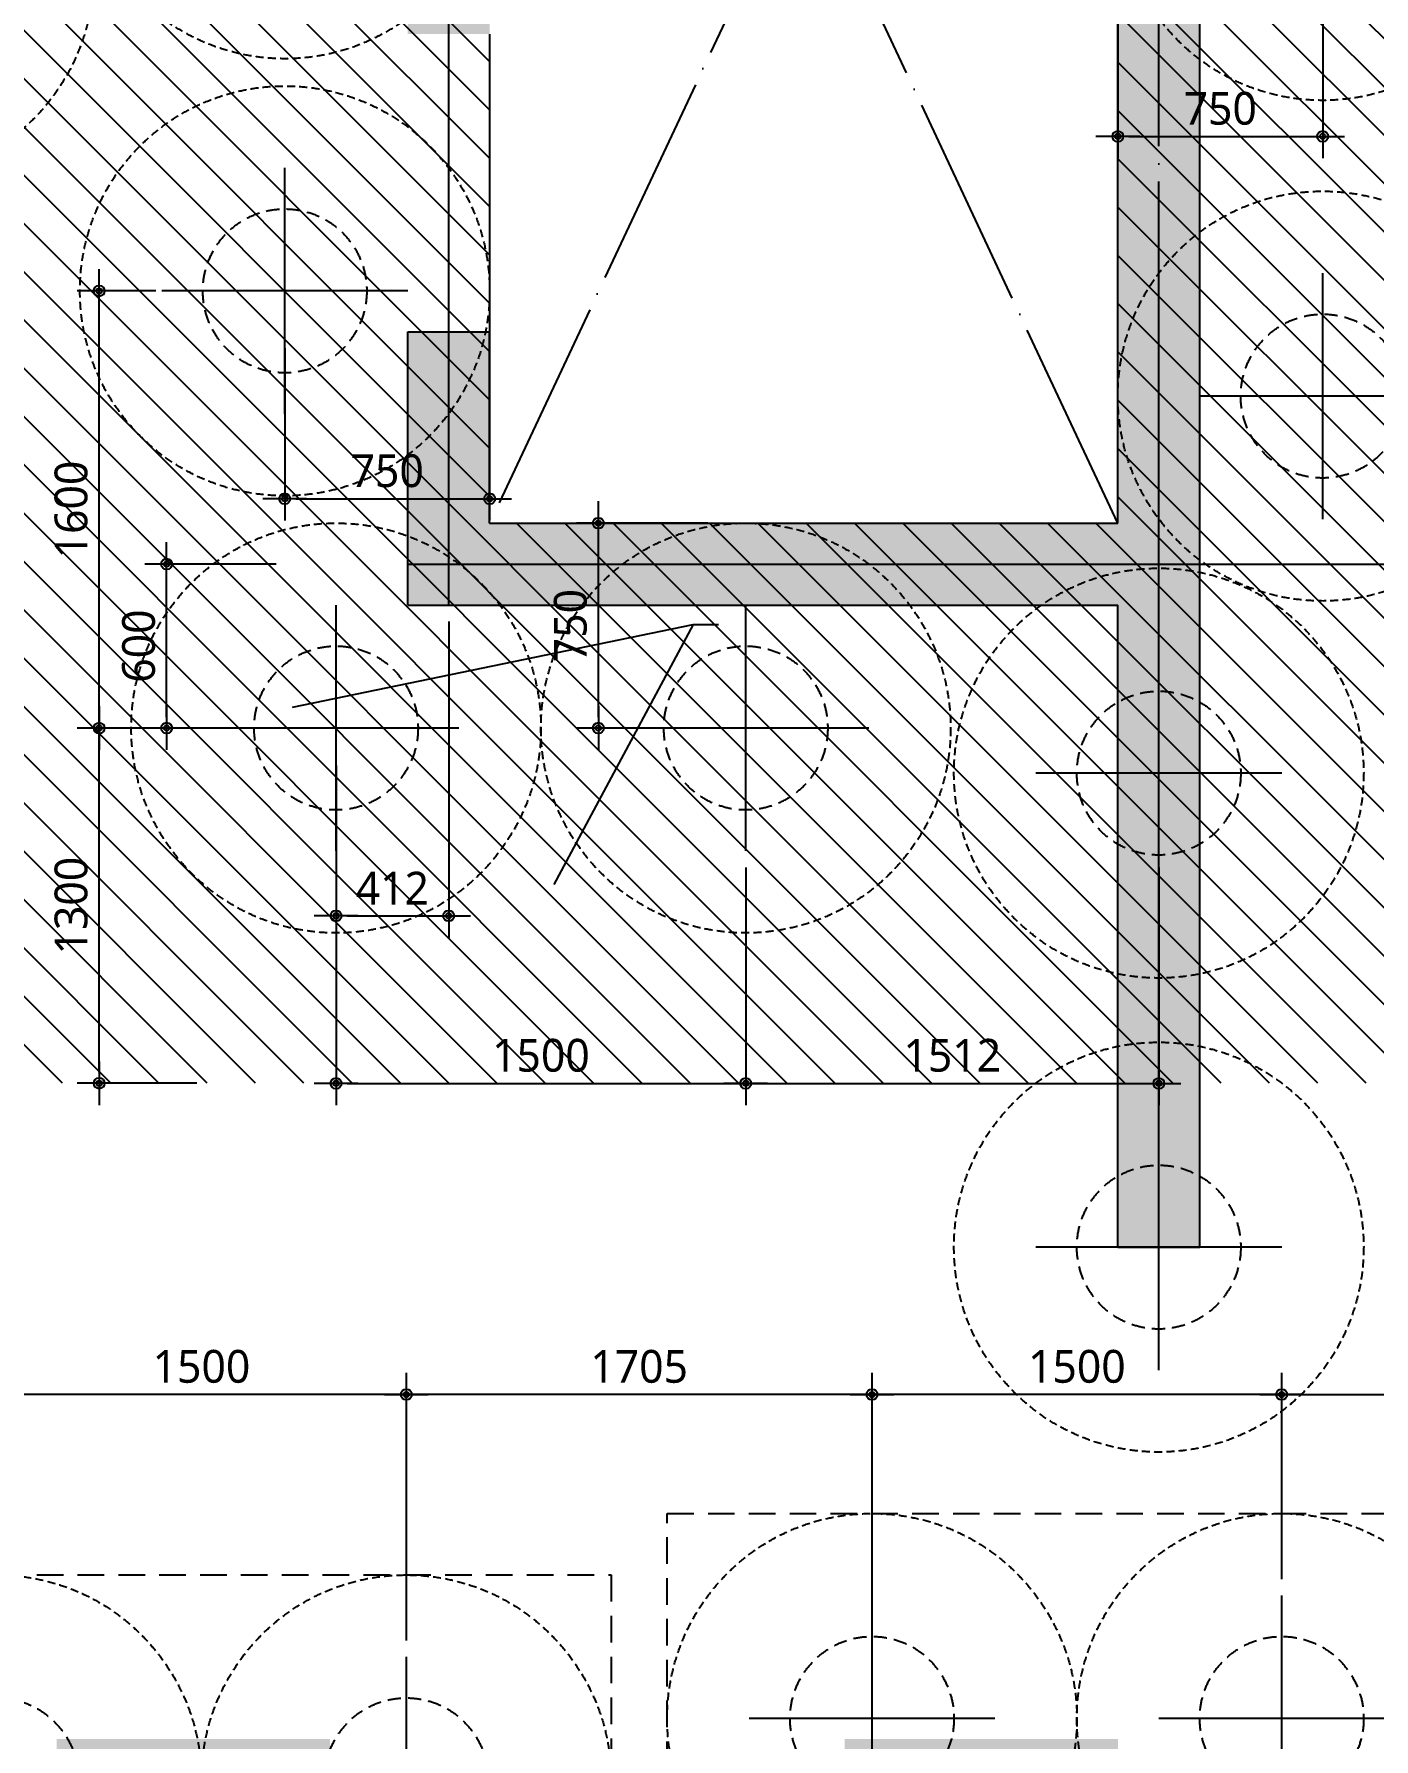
# Model space of a CAD drawing. Header units: millimetres. Extents: x 262481 to 2519995, y -394348 to 364571.
# Drawn here: x 2074913 to 2079818, y 134507 to 140747 of the extents above; entities that cross this region are included whole.
import ezdxf

# ---------------------------------------------------------------- set-up
doc = ezdxf.new("R2010")
doc.units = ezdxf.units.MM
doc.header["$LTSCALE"] = 65
for name, pattern in [('CEN', [62, 60, -1, 0, -1]), ('XS-기초$0$CEN', [62, 60, -1, 0, -1]), ('XS-기초$0$DDOT', [14, 12, -1, 0, -1]), ('XS-기초$0$HID', [2.3, 1.5, -0.8])]:
    doc.linetypes.add(name, pattern=pattern)
doc.layers.get('Defpoints').update_dxf_attribs({"color": 145})
for name, color, linetype in [('CEN', 1, 'CEN'), ('CROSS', 15, 'Continuous'), ('DIM', 7, 'Continuous'), ('XS-기초$0$252', 252, 'Continuous'), ('XS-기초$0$CEN', 1, 'XS-기초$0$CEN'), ('XS-기초$0$EL7', 7, 'Continuous'), ('XS-기초$0$OPEN', 9, 'XS-기초$0$DDOT'), ('XS-기초$0$PILE', 3, 'XS-기초$0$HID'), ('XS-기초$0$WALL', 11, 'Continuous'), ('XS-기초$0$보강구간', 6, 'XS-기초$0$HID')]:
    doc.layers.add(name, color=color, linetype=linetype)
doc.layers.add('XS-기초$0$DEFPOINT', color=144, linetype='Continuous', plot=False)
doc.styles.add('맑은고딕', font='malgun.ttf')
doc.dimstyles.new('DIM_40', dxfattribs={"dimscale": 40, "dimtxt": 3, "dimasz": 1, "dimexe": 2, "dimexo": 1.5, "dimgap": 1, "dimtad": 1, "dimdec": 0, "dimzin": 0, "dimdsep": 46, "dimtxsty": '맑은고딕', "dimblk1": 'DIMDOT', "dimblk2": 'DIMDOT', "dimsah": 1, "dimcen": 0.09, "dimdle": 2, "dimclrd": 7, "dimclre": 7, "dimclrt": 6, "dimadec": 0, "dimazin": 0, "dimtfac": 1, "dimtdec": 0, "dimtix": 1, "dimtmove": 2, "dimatfit": 3, "dimldrblk": 'DIMDOT', "dimfxl": 0, "dimtolj": 1, "dimtzin": 0, "dimarcsym": 0})

# ---------------------------------------------------------------- blocks, each defined once
blk = doc.blocks.new('DIMDOT')
at = {"layer": 'DIM', "linetype": 'Continuous'}
blk.add_line((-2, 0), (2, 0), dxfattribs=at)
for radius in [0.5, 0.25]:
    blk.add_circle((0, 0), radius, dxfattribs=at)
blk = doc.blocks.new('*D1094')
at = {"layer": 'Defpoints', "color": 0, "linetype": 'Continuous', "transparency": 16777216}
for p in [(2074775.4, 135767.8), (2074775.4, 134807.3), (2076275.4, 134807.3)]:
    blk.add_point(p, dxfattribs=at)
at = {"layer": 'DIM', "color": 7, "linetype": 'Continuous', "lineweight": -2, "transparency": 16777216}
for p, q in [((2074775.4, 134867.3), (2074775.4, 135847.8)), ((2076275.4, 134867.3), (2076275.4, 135847.8)), ((2076235.4, 135767.8), (2074815.4, 135767.8))]:
    blk.add_line(p, q, dxfattribs=at)
at = {"layer": 'DIM', "color": 7, "linetype": 'Continuous', "lineweight": -2, "transparency": 16777216, "xscale": 40, "yscale": 40, "zscale": 40, "rotation": 180}
blk.add_blockref('DIMDOT', (2074775.4, 135767.8), dxfattribs=at)
at = {"layer": 'DIM', "color": 7, "linetype": 'Continuous', "lineweight": -2, "transparency": 16777216, "xscale": 40, "yscale": 40, "zscale": 40}
blk.add_blockref('DIMDOT', (2076275.4, 135767.8), dxfattribs=at)
at = {"layer": 'DIM', "color": 6, "linetype": 'Continuous', "transparency": 16777216, "insert": (2075525.4, 135870.1), "char_height": 120, "attachment_point": 5, "style": '맑은고딕'}
blk.add_mtext('\\A1;1500', dxfattribs=at)
blk = doc.blocks.new('*D1095')
at = {"layer": 'Defpoints', "color": 0, "linetype": 'Continuous', "transparency": 16777216}
for p in [(2076275.4, 135767.8), (2076275.4, 134807.3), (2077980.4, 134582.3)]:
    blk.add_point(p, dxfattribs=at)
at = {"layer": 'DIM', "color": 7, "linetype": 'Continuous', "lineweight": -2, "transparency": 16777216}
for p, q in [((2076275.4, 134867.3), (2076275.4, 135847.8)), ((2077980.4, 134642.3), (2077980.4, 135847.8)), ((2077940.4, 135767.8), (2076315.4, 135767.8))]:
    blk.add_line(p, q, dxfattribs=at)
at = {"layer": 'DIM', "color": 7, "linetype": 'Continuous', "lineweight": -2, "transparency": 16777216, "xscale": 40, "yscale": 40, "zscale": 40, "rotation": 180}
blk.add_blockref('DIMDOT', (2076275.4, 135767.8), dxfattribs=at)
at = {"layer": 'DIM', "color": 7, "linetype": 'Continuous', "lineweight": -2, "transparency": 16777216, "xscale": 40, "yscale": 40, "zscale": 40}
blk.add_blockref('DIMDOT', (2077980.4, 135767.8), dxfattribs=at)
at = {"layer": 'DIM', "color": 6, "linetype": 'Continuous', "transparency": 16777216, "insert": (2077127.9, 135870.1), "char_height": 120, "attachment_point": 5, "style": '맑은고딕'}
blk.add_mtext('\\A1;1705', dxfattribs=at)
blk = doc.blocks.new('*D1096')
at = {"layer": 'Defpoints', "color": 0, "linetype": 'Continuous', "transparency": 16777216}
for p in [(2077980.4, 135767.8), (2077980.4, 135032.3), (2079480.4, 135032.3)]:
    blk.add_point(p, dxfattribs=at)
at = {"layer": 'DIM', "color": 7, "linetype": 'Continuous', "lineweight": -2, "transparency": 16777216}
for p, q in [((2077980.4, 135092.3), (2077980.4, 135847.8)), ((2079480.4, 135092.3), (2079480.4, 135847.8)), ((2079440.4, 135767.8), (2078020.4, 135767.8))]:
    blk.add_line(p, q, dxfattribs=at)
at = {"layer": 'DIM', "color": 7, "linetype": 'Continuous', "lineweight": -2, "transparency": 16777216, "xscale": 40, "yscale": 40, "zscale": 40, "rotation": 180}
blk.add_blockref('DIMDOT', (2077980.4, 135767.8), dxfattribs=at)
at = {"layer": 'DIM', "color": 7, "linetype": 'Continuous', "lineweight": -2, "transparency": 16777216, "xscale": 40, "yscale": 40, "zscale": 40}
blk.add_blockref('DIMDOT', (2079480.4, 135767.8), dxfattribs=at)
at = {"layer": 'DIM', "color": 6, "linetype": 'Continuous', "transparency": 16777216, "insert": (2078730.4, 135870.1), "char_height": 120, "attachment_point": 5, "style": '맑은고딕'}
blk.add_mtext('\\A1;1500', dxfattribs=at)
blk = doc.blocks.new('*D1097')
at = {"layer": 'Defpoints', "color": 0, "linetype": 'Continuous', "transparency": 16777216}
for p in [(2080980.4, 135767.8), (2079480.4, 135032.3), (2080980.4, 135032.3)]:
    blk.add_point(p, dxfattribs=at)
at = {"layer": 'DIM', "color": 7, "linetype": 'Continuous', "lineweight": -2, "transparency": 16777216}
for p, q in [((2079480.4, 135092.3), (2079480.4, 135847.8)), ((2080980.4, 135092.3), (2080980.4, 135847.8)), ((2079520.4, 135767.8), (2080940.4, 135767.8))]:
    blk.add_line(p, q, dxfattribs=at)
at = {"layer": 'DIM', "color": 7, "linetype": 'Continuous', "lineweight": -2, "transparency": 16777216, "xscale": 40, "yscale": 40, "zscale": 40, "rotation": 180}
blk.add_blockref('DIMDOT', (2079480.4, 135767.8), dxfattribs=at)
at = {"layer": 'DIM', "color": 7, "linetype": 'Continuous', "lineweight": -2, "transparency": 16777216, "xscale": 40, "yscale": 40, "zscale": 40}
blk.add_blockref('DIMDOT', (2080980.4, 135767.8), dxfattribs=at)
at = {"layer": 'DIM', "color": 6, "linetype": 'Continuous', "transparency": 16777216, "insert": (2080230.4, 135870.1), "char_height": 120, "attachment_point": 5, "style": '맑은고딕'}
blk.add_mtext('\\A1;1500', dxfattribs=at)
blk = doc.blocks.new('*D1070')
at = {"layer": 'Defpoints', "color": 0, "linetype": 'Continuous', "transparency": 16777216}
for p in [(2076978.6, 138957.3), (2077439.4, 138957.3), (2077439.4, 138207.3)]:
    blk.add_point(p, dxfattribs=at)
at = {"layer": 'DIM', "color": 7, "linetype": 'Continuous', "lineweight": -2, "transparency": 16777216}
for p, q in [((2077379.4, 138957.3), (2076898.6, 138957.3)), ((2076978.6, 138247.3), (2076978.6, 138917.3)), ((2077379.4, 138207.3), (2076898.6, 138207.3))]:
    blk.add_line(p, q, dxfattribs=at)
at = {"layer": 'DIM', "color": 7, "linetype": 'Continuous', "lineweight": -2, "transparency": 16777216, "xscale": 40, "yscale": 40, "zscale": 40}
for p, rotation in [((2076978.6, 138957.3), 90), ((2076978.6, 138207.3), 270)]:
    blk.add_blockref('DIMDOT', p, dxfattribs=dict(at, rotation=rotation))
at = {"layer": 'DIM', "color": 6, "linetype": 'Continuous', "transparency": 16777216, "insert": (2076876.6, 138582.3), "char_height": 120, "attachment_point": 5, "rotation": 90, "style": '맑은고딕'}
blk.add_mtext('\\A1;750', dxfattribs=at)
blk = doc.blocks.new('*D1071')
at = {"layer": 'Defpoints', "color": 0, "linetype": 'Continuous', "transparency": 16777216}
for p in [(2075830.4, 139657.3), (2076580.4, 139657.3), (2076580.4, 139046.4)]:
    blk.add_point(p, dxfattribs=at)
at = {"layer": 'DIM', "color": 7, "linetype": 'Continuous', "lineweight": -2, "transparency": 16777216}
for p, q in [((2075830.4, 139597.3), (2075830.4, 138966.4)), ((2076580.4, 139597.3), (2076580.4, 138966.4)), ((2075870.4, 139046.4), (2076540.4, 139046.4))]:
    blk.add_line(p, q, dxfattribs=at)
at = {"layer": 'DIM', "color": 7, "linetype": 'Continuous', "lineweight": -2, "transparency": 16777216, "xscale": 40, "yscale": 40, "zscale": 40, "rotation": 180}
blk.add_blockref('DIMDOT', (2075830.4, 139046.4), dxfattribs=at)
at = {"layer": 'DIM', "color": 7, "linetype": 'Continuous', "lineweight": -2, "transparency": 16777216, "xscale": 40, "yscale": 40, "zscale": 40}
blk.add_blockref('DIMDOT', (2076580.4, 139046.4), dxfattribs=at)
at = {"layer": 'DIM', "color": 6, "linetype": 'Continuous', "transparency": 16777216, "insert": (2076205.4, 139148.4), "char_height": 120, "attachment_point": 5, "style": '맑은고딕'}
blk.add_mtext('\\A1;750', dxfattribs=at)
blk = doc.blocks.new('*D1073')
at = {"layer": 'Defpoints', "color": 0, "linetype": 'Continuous', "transparency": 16777216}
for p in [(2078880.4, 140983.8), (2079630.4, 140983.8), (2079630.4, 140372.9)]:
    blk.add_point(p, dxfattribs=at)
at = {"layer": 'DIM', "color": 7, "linetype": 'Continuous', "lineweight": -2, "transparency": 16777216}
for p, q in [((2078880.4, 140923.8), (2078880.4, 140292.9)), ((2079630.4, 140923.8), (2079630.4, 140292.9)), ((2078920.4, 140372.9), (2079590.4, 140372.9))]:
    blk.add_line(p, q, dxfattribs=at)
at = {"layer": 'DIM', "color": 7, "linetype": 'Continuous', "lineweight": -2, "transparency": 16777216, "xscale": 40, "yscale": 40, "zscale": 40, "rotation": 180}
blk.add_blockref('DIMDOT', (2078880.4, 140372.9), dxfattribs=at)
at = {"layer": 'DIM', "color": 7, "linetype": 'Continuous', "lineweight": -2, "transparency": 16777216, "xscale": 40, "yscale": 40, "zscale": 40}
blk.add_blockref('DIMDOT', (2079630.4, 140372.9), dxfattribs=at)
at = {"layer": 'DIM', "color": 6, "linetype": 'Continuous', "transparency": 16777216, "insert": (2079255.4, 140474.9), "char_height": 120, "attachment_point": 5, "style": '맑은고딕'}
blk.add_mtext('\\A1;750', dxfattribs=at)
blk = doc.blocks.new('*D1074')
at = {"layer": 'Defpoints', "color": 0, "linetype": 'Continuous', "transparency": 16777216}
for p in [(2075150.7, 139807.3), (2075418.2, 139807.3), (2075568.2, 138207.3)]:
    blk.add_point(p, dxfattribs=at)
at = {"layer": 'DIM', "color": 7, "linetype": 'Continuous', "lineweight": -2, "transparency": 16777216}
for p, q in [((2075358.2, 139807.3), (2075070.7, 139807.3)), ((2075150.7, 138247.3), (2075150.7, 139767.3)), ((2075508.2, 138207.3), (2075070.7, 138207.3))]:
    blk.add_line(p, q, dxfattribs=at)
at = {"layer": 'DIM', "color": 7, "linetype": 'Continuous', "lineweight": -2, "transparency": 16777216, "xscale": 40, "yscale": 40, "zscale": 40}
for p, rotation in [((2075150.7, 139807.3), 90), ((2075150.7, 138207.3), 270)]:
    blk.add_blockref('DIMDOT', p, dxfattribs=dict(at, rotation=rotation))
at = {"layer": 'DIM', "color": 6, "linetype": 'Continuous', "transparency": 16777216, "insert": (2075048.4, 139007.3), "char_height": 120, "attachment_point": 5, "rotation": 90, "style": '맑은고딕'}
blk.add_mtext('\\A1;1600', dxfattribs=at)
blk = doc.blocks.new('*D1075')
at = {"layer": 'Defpoints', "color": 0, "linetype": 'Continuous', "transparency": 16777216}
for p in [(2075150.7, 138207.3), (2075418.2, 138207.3), (2075568.2, 136907.3)]:
    blk.add_point(p, dxfattribs=at)
at = {"layer": 'DIM', "color": 7, "linetype": 'Continuous', "lineweight": -2, "transparency": 16777216}
for p, q in [((2075358.2, 138207.3), (2075070.7, 138207.3)), ((2075150.7, 136947.3), (2075150.7, 138167.3)), ((2075508.2, 136907.3), (2075070.7, 136907.3))]:
    blk.add_line(p, q, dxfattribs=at)
at = {"layer": 'DIM', "color": 7, "linetype": 'Continuous', "lineweight": -2, "transparency": 16777216, "xscale": 40, "yscale": 40, "zscale": 40}
for p, rotation in [((2075150.7, 138207.3), 90), ((2075150.7, 136907.3), 270)]:
    blk.add_blockref('DIMDOT', p, dxfattribs=dict(at, rotation=rotation))
at = {"layer": 'DIM', "color": 6, "linetype": 'Continuous', "transparency": 16777216, "insert": (2075048.4, 137557.3), "char_height": 120, "attachment_point": 5, "rotation": 90, "style": '맑은고딕'}
blk.add_mtext('\\A1;1300', dxfattribs=at)
blk = doc.blocks.new('*D1076')
at = {"layer": 'Defpoints', "color": 0, "linetype": 'Continuous', "transparency": 16777216}
for p in [(2076430.4, 138657.3), (2076018.2, 138130.8), (2076430.4, 137519.9)]:
    blk.add_point(p, dxfattribs=at)
at = {"layer": 'DIM', "color": 7, "linetype": 'Continuous', "lineweight": -2, "transparency": 16777216}
for p, q in [((2076430.4, 138597.3), (2076430.4, 137439.9)), ((2076018.2, 138070.8), (2076018.2, 137439.9)), ((2076058.2, 137519.9), (2076390.4, 137519.9))]:
    blk.add_line(p, q, dxfattribs=at)
at = {"layer": 'DIM', "color": 7, "linetype": 'Continuous', "lineweight": -2, "transparency": 16777216, "xscale": 40, "yscale": 40, "zscale": 40, "rotation": 180}
blk.add_blockref('DIMDOT', (2076018.2, 137519.9), dxfattribs=at)
at = {"layer": 'DIM', "color": 7, "linetype": 'Continuous', "lineweight": -2, "transparency": 16777216, "xscale": 40, "yscale": 40, "zscale": 40}
blk.add_blockref('DIMDOT', (2076430.4, 137519.9), dxfattribs=at)
at = {"layer": 'DIM', "color": 6, "linetype": 'Continuous', "transparency": 16777216, "insert": (2076224.3, 137621.2), "char_height": 120, "attachment_point": 5, "style": '맑은고딕'}
blk.add_mtext('\\A1;412', dxfattribs=at)
blk = doc.blocks.new('*D1077')
at = {"layer": 'Defpoints', "color": 0, "linetype": 'Continuous', "transparency": 16777216}
for p in [(2075397.8, 138807.3), (2075858.6, 138807.3), (2075858.6, 138207.3)]:
    blk.add_point(p, dxfattribs=at)
at = {"layer": 'DIM', "color": 7, "linetype": 'Continuous', "lineweight": -2, "transparency": 16777216}
for p, q in [((2075798.6, 138807.3), (2075317.8, 138807.3)), ((2075397.8, 138247.3), (2075397.8, 138767.3)), ((2075798.6, 138207.3), (2075317.8, 138207.3))]:
    blk.add_line(p, q, dxfattribs=at)
at = {"layer": 'DIM', "color": 7, "linetype": 'Continuous', "lineweight": -2, "transparency": 16777216, "xscale": 40, "yscale": 40, "zscale": 40}
for p, rotation in [((2075397.8, 138807.3), 90), ((2075397.8, 138207.3), 270)]:
    blk.add_blockref('DIMDOT', p, dxfattribs=dict(at, rotation=rotation))
at = {"layer": 'DIM', "color": 6, "linetype": 'Continuous', "transparency": 16777216, "insert": (2075295.8, 138507.3), "char_height": 120, "attachment_point": 5, "rotation": 90, "style": '맑은고딕'}
blk.add_mtext('\\A1;600', dxfattribs=at)
blk = doc.blocks.new('*D1078')
at = {"layer": 'Defpoints', "color": 0, "linetype": 'Continuous', "transparency": 16777216}
for p in [(2077518.2, 137757.3), (2076018.2, 137517.3), (2077518.2, 136906.4)]:
    blk.add_point(p, dxfattribs=at)
at = {"layer": 'DIM', "color": 7, "linetype": 'Continuous', "lineweight": -2, "transparency": 16777216}
for p, q in [((2077518.2, 137697.3), (2077518.2, 136826.4)), ((2076018.2, 137457.3), (2076018.2, 136826.4)), ((2076058.2, 136906.4), (2077478.2, 136906.4))]:
    blk.add_line(p, q, dxfattribs=at)
at = {"layer": 'DIM', "color": 7, "linetype": 'Continuous', "lineweight": -2, "transparency": 16777216, "xscale": 40, "yscale": 40, "zscale": 40, "rotation": 180}
blk.add_blockref('DIMDOT', (2076018.2, 136906.4), dxfattribs=at)
at = {"layer": 'DIM', "color": 7, "linetype": 'Continuous', "lineweight": -2, "transparency": 16777216, "xscale": 40, "yscale": 40, "zscale": 40}
blk.add_blockref('DIMDOT', (2077518.2, 136906.4), dxfattribs=at)
at = {"layer": 'DIM', "color": 6, "linetype": 'Continuous', "transparency": 16777216, "insert": (2076768.2, 137008.7), "char_height": 120, "attachment_point": 5, "style": '맑은고딕'}
blk.add_mtext('\\A1;1500', dxfattribs=at)
blk = doc.blocks.new('*D1079')
at = {"layer": 'Defpoints', "color": 0, "linetype": 'Continuous', "transparency": 16777216}
for p in [(2079030.4, 137757.3), (2077518.2, 137517.3), (2079030.4, 136906.4)]:
    blk.add_point(p, dxfattribs=at)
at = {"layer": 'DIM', "color": 7, "linetype": 'Continuous', "lineweight": -2, "transparency": 16777216}
for p, q in [((2079030.4, 137697.3), (2079030.4, 136826.4)), ((2077518.2, 137457.3), (2077518.2, 136826.4)), ((2077558.2, 136906.4), (2078990.4, 136906.4))]:
    blk.add_line(p, q, dxfattribs=at)
at = {"layer": 'DIM', "color": 7, "linetype": 'Continuous', "lineweight": -2, "transparency": 16777216, "xscale": 40, "yscale": 40, "zscale": 40, "rotation": 180}
blk.add_blockref('DIMDOT', (2077518.2, 136906.4), dxfattribs=at)
at = {"layer": 'DIM', "color": 7, "linetype": 'Continuous', "lineweight": -2, "transparency": 16777216, "xscale": 40, "yscale": 40, "zscale": 40}
blk.add_blockref('DIMDOT', (2079030.4, 136906.4), dxfattribs=at)
at = {"layer": 'DIM', "color": 6, "linetype": 'Continuous', "transparency": 16777216, "insert": (2078274.3, 137008.7), "char_height": 120, "attachment_point": 5, "style": '맑은고딕'}
blk.add_mtext('\\A1;1512', dxfattribs=at)
blk = doc.blocks.new('XS-기초$0$A$C762E058C')
at = {"layer": 'XS-기초$0$252'}
h = blk.add_hatch(color=256, dxfattribs=at)
h.dxf.hatch_style = 1
h.paths.add_polyline_path([(124805, -55785), (124805, -55985), (123925, -55985), (123925, -56285), (125305, -56285), (125305, -57445), (126255, -57445), (126255, -63825), (124900, -63825), (124900, -64125), (125200, -64125), (125200, -64625), (125700, -64625), (125700, -64125), (126255, -64125), (126255, -65410), (126505, -65410), (126505, -64125), (127860, -64125), (127860, -63825), (126505, -63825), (126505, -57445), (127455, -57445), (127455, -56285), (128835, -56285), (128835, -55985), (127155, -55985), (127155, -57145), (126380, -57145), (125605, -57145), (125605, -55985), (125605, -55785)])
h.paths.add_polyline_path([(106100, -55300), (105300, -55300), (105300, -55800), (106100, -55800)])
h.paths.add_polyline_path([(105600, -63900), (105800, -63900), (105800, -65410), (106100, -65410), (106100, -64125), (107400, -64125), (107400, -63825), (106100, -63825), (106100, -60730), (109280, -60730), (109280, -60480), (106100, -60480), (106100, -56285), (106915, -56285), (106915, -55985), (105800, -55985), (105800, -63100), (105600, -63100)])
h.paths.add_polyline_path([(133680, -63250), (133480, -63250), (133480, -55950), (133680, -55950), (133680, -55150), (133480, -55150), (133480, -54495), (133180, -54495), (133180, -55985), (132365, -55985), (132365, -56285), (133180, -56285), (133180, -60480), (130000, -60480), (130000, -60730), (133180, -60730), (133180, -63825), (131880, -63825), (131880, -64125), (133180, -64125), (133180, -65410), (133480, -65410), (133480, -64050), (133680, -64050)])
h.paths.add_polyline_path([(117700, -64625), (117700, -63825), (117200, -63825), (117200, -64625)], flags=17)
h.paths.add_polyline_path([(109700, -63825), (109200, -63825), (108910, -63825), (108910, -64125), (109200, -64125), (109200, -64625), (109700, -64625)])
h.paths.add_polyline_path([(124075, -54635), (124375, -54635), (124375, -46185), (117850, -46185), (117850, -45985), (117050, -45985), (117050, -46185), (116075, -46185), (116075, -46485), (116525, -46485), (116525, -49385), (116825, -49385), (116825, -46485), (121375, -46485), (121375, -49085), (117935, -49085), (117935, -49385), (121850, -49385), (121850, -49085), (121675, -49085), (121675, -46485), (124075, -46485), (124075, -49085), (123420, -49085), (123420, -49385), (124075, -49385), (124075, -51585), (123475, -51585), (123475, -51885), (124075, -51885), (124075, -54185), (119175, -54185), (119175, -51885), (119875, -51885), (119875, -51585), (118875, -51585), (118875, -54185), (116525, -54185), (116525, -54485), (124075, -54485)])
h.paths.add_polyline_path([(120965, -51885), (122285, -51885), (122285, -51585), (120965, -51585)], flags=17)
h.paths.add_polyline_path([(114725, -53185), (113725, -53185), (113725, -53885), (110505, -53885), (110505, -53185), (109505, -53185), (109505, -53885), (108085, -53885), (108085, -53185), (107085, -53185), (107085, -53885), (105800, -53885), (105800, -54185), (114725, -54185)])
h.paths.add_polyline_path([(113025, -65410), (112775, -65410), (112775, -64125), (111420, -64125), (111420, -63825), (112775, -63825), (112775, -57445), (111825, -57445), (111825, -56285), (110445, -56285), (110445, -55985), (112125, -55985), (112125, -57145), (112900, -57145), (113675, -57145), (113675, -55985), (115355, -55985), (115355, -56285), (113975, -56285), (113975, -57445), (113025, -57445), (113025, -63825), (114380, -63825), (114380, -64125), (113025, -64125)])
h.paths.add_polyline_path([(119765, -65410), (119515, -65410), (119515, -64125), (118400, -64125), (118400, -63825), (119515, -63825), (119515, -60730), (116520, -60730), (116520, -60480), (119515, -60480), (119515, -56285), (118885, -56285), (118885, -55985), (119640, -55985), (120395, -55985), (120395, -56285), (119765, -56285), (119765, -60480), (122760, -60480), (122760, -60730), (119765, -60730), (119765, -63825), (120880, -63825), (120880, -64125), (119765, -64125)])
h.paths.add_polyline_path([(122390, -64125), (122390, -63825), (122790, -63825), (122790, -64125)])
h.paths.add_polyline_path([(122510, -63125), (122760, -63125), (122760, -61590), (122510, -61590)], flags=17)
h.paths.add_polyline_path([(122510, -56985), (122760, -56985), (122760, -57815), (122510, -57815)], flags=17)
h.paths.add_polyline_path([(121905, -56285), (122705, -56285), (122705, -55985), (121905, -55985)])
h.paths.add_polyline_path([(130370, -64125), (130370, -63825), (129970, -63825), (129970, -64125)])
h.paths.add_polyline_path([(130250, -63125), (130000, -63125), (130000, -61590), (130250, -61590)])
h.paths.add_polyline_path([(130250, -56985), (130000, -56985), (130000, -57815), (130250, -57815)])
h.paths.add_polyline_path([(130855, -56285), (130055, -56285), (130055, -55985), (130855, -55985)], flags=17)
h.paths.add_polyline_path([(116890, -64125), (116890, -63825), (116490, -63825), (116490, -64125)])
h.paths.add_polyline_path([(116770, -63125), (116520, -63125), (116520, -61590), (116770, -61590)])
h.paths.add_polyline_path([(116770, -56985), (116520, -56985), (116520, -57815), (116770, -57815)])
h.paths.add_polyline_path([(117375, -56285), (116575, -56285), (116575, -55985), (117375, -55985)])
h.paths.add_polyline_path([(109030, -63125), (109280, -63125), (109280, -61590), (109030, -61590)], flags=17)
h.paths.add_polyline_path([(109030, -56985), (109280, -56985), (109280, -57815), (109030, -57815)], flags=17)
h.paths.add_polyline_path([(108425, -56285), (109225, -56285), (109225, -55985), (108425, -55985)])
h.paths.add_polyline_path([(125850, -47200), (125050, -47200), (125050, -47700), (125850, -47700)])
h.paths.add_polyline_path([(114725, -50300), (113725, -50300), (113725, -51300), (114725, -51300)])
h.paths.add_polyline_path([(110505, -50300), (109505, -50300), (109505, -51300), (110505, -51300)])
h.paths.add_polyline_path([(108085, -50300), (107085, -50300), (107085, -51300), (108085, -51300)])
h.paths.add_polyline_path([(110505, -45410), (109505, -45410), (109505, -44410), (110505, -44410)])
h.paths.add_polyline_path([(108085, -45410), (107085, -45410), (107085, -44410), (108085, -44410)])
h.paths.add_polyline_path([(110505, -48330), (109505, -48330), (109505, -47330), (110505, -47330), (110505, -47705), (113005, -47705), (113005, -46805), (114425, -46805), (114425, -45775), (114725, -45775), (114725, -47105), (113305, -47105), (113305, -47830), (113305, -48555), (114725, -48555), (114725, -49850), (114425, -49850), (114425, -48855), (113005, -48855), (113005, -47955), (110505, -47955)])
h.paths.add_polyline_path([(108085, -48330), (107085, -48330), (107085, -47955), (105800, -47955), (105800, -47705), (107085, -47705), (107085, -47330), (108085, -47330)])
h.paths.add_polyline_path([(113725, -44360), (113725, -44610), (113095, -44610), (113095, -44360)])
h.paths.add_polyline_path([(114425, -43755), (114425, -44555), (114725, -44555), (114725, -43755)])
h.paths.add_polyline_path([(133850, -47200), (133050, -47200), (133050, -47700), (133850, -47700)])
h.paths.add_polyline_path([(125850, -39100), (125050, -39100), (125050, -39600), (125850, -39600)])
h.paths.add_polyline_path([(117850, -39100), (117050, -39100), (117050, -39600), (117850, -39600)], flags=17)
h.paths.add_polyline_path([(117485, -34200), (117485, -34500), (118975, -34500), (118975, -36300), (116075, -36300), (116075, -36600), (119275, -36600), (119275, -29350), (105800, -29350), (105800, -29650), (107085, -29650), (107085, -30350), (108085, -30350), (108085, -29650), (109505, -29650), (109505, -30350), (110505, -30350), (110505, -29650), (114425, -29650), (114425, -30465), (114725, -30465), (114725, -29650), (116075, -29650), (116075, -35190), (116375, -35190), (116375, -29650), (118975, -29650), (118975, -34200)])
h.paths.add_polyline_path([(110505, -41290), (109505, -41290), (109505, -42290), (110505, -42290), (110505, -41915), (114425, -41915), (114425, -42545), (114725, -42545), (114725, -41790), (114725, -41035), (114425, -41035), (114425, -41665), (110505, -41665)])
h.paths.add_polyline_path([(108085, -41290), (107085, -41290), (107085, -41665), (105800, -41665), (105800, -41915), (107085, -41915), (107085, -42290), (108085, -42290)])
h.paths.add_polyline_path([(110505, -38170), (109505, -38170), (109505, -39170), (110505, -39170)])
h.paths.add_polyline_path([(108085, -38170), (107085, -38170), (107085, -39170), (108085, -39170)])
h.paths.add_polyline_path([(110505, -36250), (109505, -36250), (109505, -35250), (110505, -35250), (110505, -35625), (113005, -35625), (113005, -34725), (114425, -34725), (114425, -33695), (114725, -33695), (114725, -35025), (113305, -35025), (113305, -35750), (113305, -36475), (114725, -36475), (114725, -37805), (114425, -37805), (114425, -36775), (113005, -36775), (113005, -35875), (110505, -35875)])
h.paths.add_polyline_path([(108085, -36250), (107085, -36250), (107085, -35875), (105800, -35875), (105800, -35625), (107085, -35625), (107085, -35250), (108085, -35250)])
h.paths.add_polyline_path([(110505, -33330), (109505, -33330), (109505, -32330), (110505, -32330)], flags=17)
h.paths.add_polyline_path([(108085, -33330), (107085, -33330), (107085, -32330), (108085, -32330)], flags=17)
h.paths.add_polyline_path([(113725, -39220), (113725, -38970), (113095, -38970), (113095, -39220)])
h.paths.add_polyline_path([(114425, -39825), (114425, -39025), (114725, -39025), (114725, -39825)])
h.paths.add_polyline_path([(113725, -32280), (113725, -32530), (113095, -32530), (113095, -32280)], flags=17)
h.paths.add_polyline_path([(114425, -31675), (114425, -32475), (114725, -32475), (114725, -31675)], flags=17)
edge = h.paths.add_edge_path()
edge.add_line((121375, -49385), (121850, -49385))
edge.add_line((116075, -34200), (116075, -34500))
blk = doc.blocks.new('XS-기초$0$PILE-600')
at = {"layer": 'XS-기초$0$DEFPOINT', "color": 173, "linetype": 'XS-기초$0$HID', "ltscale": 0.3}
blk.add_circle((0, 0), 750, dxfattribs=at)
at = {"layer": 'XS-기초$0$PILE', "linetype": 'Continuous'}
for p, q in [((0, -450), (0, 450)), ((-450, 0), (450, 0))]:
    blk.add_line(p, q, dxfattribs=at)
at = {"layer": 'XS-기초$0$PILE', "ltscale": 0.5}
blk.add_circle((0, 0), 300, dxfattribs=at)

msp = doc.modelspace()

# ---------------------------------------------------------------- hatches: boundary and pattern name
at = {"layer": 'CROSS'}
h = msp.add_hatch(dxfattribs=at)
h.set_pattern_fill('ANSI31', color=3, scale=1000, angle=90, style=0)
h.set_pattern_definition([(135, (1793745.4, -99777.69), (-88.388348, -88.388348), [])])
h.paths.add_polyline_path([(2076580.4, 143857.3), (2078880.4, 143857.3), (2078880.4, 138957.3), (2076580.4, 138957.3)], flags=16)
h.paths.add_polyline_path([(2074530.4, 145057.3), (2074530.4, 141714.3), (2073780.4, 141714.3), (2073780.4, 141457.3), (2072079.9, 141457.3), (2072079.9, 139407.3), (2074530.4, 139407.3), (2074530.4, 136907.3), (2080930.4, 136907.3), (2080930.4, 145907.3), (2074530.4, 145907.3)])

# ---------------------------------------------------------------- linework, layer by layer
at = {"layer": 'CEN'}
msp.add_line((2079180.4, 138807.3), (2088645.4, 138807.3), dxfattribs=at)
at = {"layer": 'DIM'}
for points in [[(2075858.1, 138284), (2077325.9, 138585.8), (2076815.2, 137634.9)], [(2077325.9, 138585.8), (2077418.1, 138585.8)]]:
    msp.add_lwpolyline(points, dxfattribs=at)
at = {"layer": 'XS-기초$0$CEN'}
for p, q in [((2076430.4, 138657.3), (2076430.4, 144157.3)), ((2079030.4, 136307.3), (2079030.4, 144157.3)), ((2076280.4, 138807.3), (2079180.4, 138807.3))]:
    msp.add_line(p, q, dxfattribs=at)
at = {"layer": 'XS-기초$0$EL7'}
msp.add_line((2076580.4, 140747.3), (2076580.4, 139557.3), dxfattribs=at)
at = {"layer": 'XS-기초$0$OPEN'}
for p, q in [((2078880.4, 143857.3), (2076580.4, 138957.3)), ((2078880.4, 138957.3), (2076580.4, 143857.3))]:
    msp.add_line(p, q, dxfattribs=at)
at = {"layer": 'XS-기초$0$WALL'}
for p, q in [((2078880.4, 138957.3), (2078880.4, 143857.3)), ((2079180.4, 136307.3), (2079180.4, 143857.3)), ((2076280.4, 138657.3), (2076280.4, 139657.3)), ((2076280.4, 139657.3), (2076580.4, 139657.3)), ((2076580.4, 138957.3), (2076580.4, 139657.3)), ((2076580.4, 138957.3), (2078880.4, 138957.3)), ((2076280.4, 138657.3), (2078880.4, 138657.3)), ((2078880.4, 136307.3), (2078880.4, 138657.3)), ((2078880.4, 136307.3), (2079180.4, 136307.3))]:
    msp.add_line(p, q, dxfattribs=at)
at = {"layer": 'XS-기초$0$보강구간'}
for points in [[(2080230.4, 124832.3), (2077230.4, 124832.3), (2077230.4, 135332.3), (2080230.4, 135332.3)], [(2077025.4, 135107.3), (2077025.4, 132257.3), (2074025.4, 132257.3), (2074025.4, 135107.3)]]:
    msp.add_lwpolyline(points, close=True, dxfattribs=at)

# ---------------------------------------------------------------- block references
at = {"layer": 'XS-기초$0$252', "rotation": 90}
msp.add_blockref('XS-기초$0$A$C762E058C', (2024695.4, 19782.3), dxfattribs=at)
at = {"layer": 'XS-기초$0$PILE', "rotation": 90}
for p in [(2075830.4, 141407.3), (2079630.4, 141254.8), (2074380.4, 140967.3), (2075830.4, 139807.3), (2079630.4, 139422.3), (2076018.2, 138207.3), (2077518.2, 138207.3), (2079030.4, 138042.3), (2079030.4, 136307.3), (2077980.4, 134582.3), (2079480.4, 134582.3), (2074775.4, 134357.3), (2076275.4, 134357.3)]:
    msp.add_blockref('XS-기초$0$PILE-600', p, dxfattribs=at)

# ---------------------------------------------------------------- dimensions: what is measured, and where the dimension line sits
at = {"layer": 'DIM', "linetype": 'Continuous'}
for base, p1, p2, picture, middle in [((2079630.4, 140372.9), (2078880.4, 140983.8), (2079630.4, 140983.8), '*D1073', (2079255.4, 140474.9)), ((2076580.4, 139046.4), (2075830.4, 139657.3), (2076580.4, 139657.3), '*D1071', (2076205.4, 139148.4)), ((2076430.4, 137519.9), (2076018.2, 138130.8), (2076430.4, 138657.3), '*D1076', (2076224.3, 137621.2)), ((2077518.2, 136906.4), (2076018.2, 137517.3), (2077518.2, 137757.3), '*D1078', (2076768.2, 137008.7)), ((2079030.4, 136906.4), (2077518.2, 137517.3), (2079030.4, 137757.3), '*D1079', (2078274.3, 137008.7)), ((2074775.4, 135767.8), (2076275.4, 134807.3), (2074775.4, 134807.3), '*D1094', (2075525.4, 135870.1)), ((2076275.4, 135767.8), (2077980.4, 134582.3), (2076275.4, 134807.3), '*D1095', (2077127.9, 135870.1)), ((2077980.4, 135767.8), (2079480.4, 135032.3), (2077980.4, 135032.3), '*D1096', (2078730.4, 135870.1)), ((2080980.4, 135767.8), (2079480.4, 135032.3), (2080980.4, 135032.3), '*D1097', (2080230.4, 135870.1))]:
    dim = msp.add_linear_dim(base=base, p1=p1, p2=p2, dimstyle='DIM_40', override={"dimtix": 1, "dimatfit": 3}, dxfattribs=at)
    dim.commit()
    dim.dimension.update_dxf_attribs({"geometry": picture, "text_midpoint": middle})
for base, p1, p2, picture, middle in [((2075150.7, 139807.3), (2075568.2, 138207.3), (2075418.2, 139807.3), '*D1074', (2075048.4, 139007.3)), ((2076978.6, 138957.3), (2077439.4, 138207.3), (2077439.4, 138957.3), '*D1070', (2076876.6, 138582.3)), ((2075397.8, 138807.3), (2075858.6, 138207.3), (2075858.6, 138807.3), '*D1077', (2075295.8, 138507.3)), ((2075150.7, 138207.3), (2075568.2, 136907.3), (2075418.2, 138207.3), '*D1075', (2075048.4, 137557.3))]:
    dim = msp.add_linear_dim(base=base, p1=p1, p2=p2, angle=90, dimstyle='DIM_40', override={"dimtix": 1, "dimatfit": 3}, dxfattribs=at)
    dim.commit()
    dim.dimension.update_dxf_attribs({"geometry": picture, "text_midpoint": middle})

doc.saveas('drawing.dxf')
